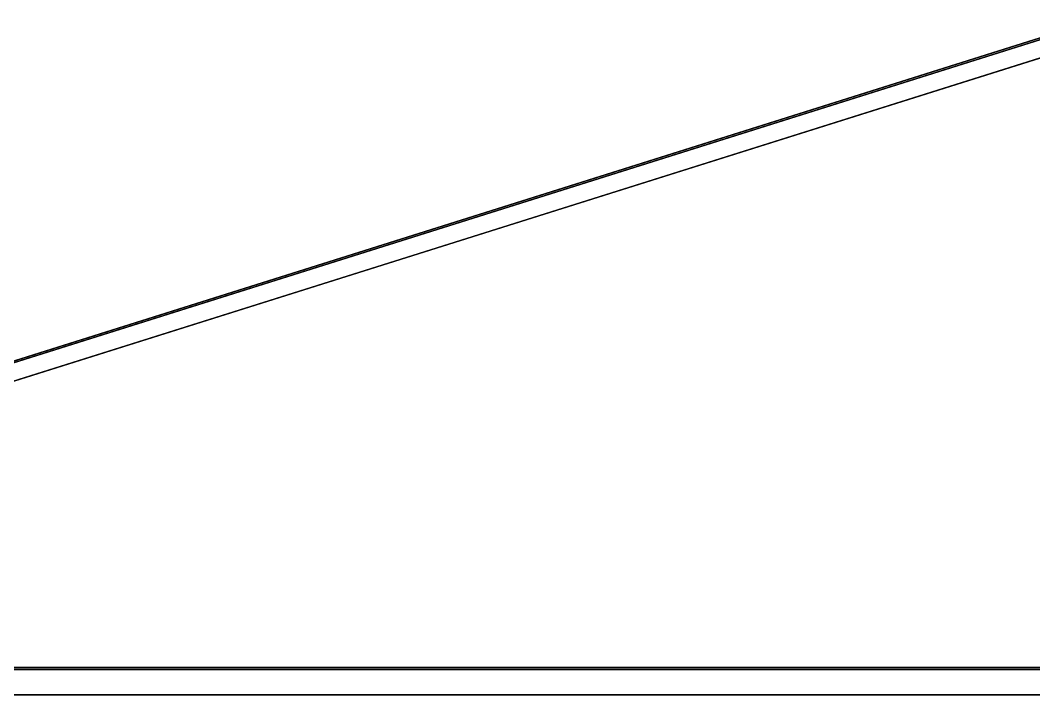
# Model space of a CAD drawing. Extents: x -14.2 to 13.4, y -20.5 to 46.3.
# Drawn here: x -5.24 to -1.53, y 33.428 to 35.896 of the extents above; entities that cross this region are included whole.
import ezdxf

# ---------------------------------------------------------------- set-up
doc = ezdxf.new("R2010")
doc.units = 0

msp = doc.modelspace()

# ---------------------------------------------------------------- linework, layer by layer
at = {"layer": '1', "color": 5}
for points in [[(-1.3083, 35.8931, 1.0196), (-8.8583, 33.5181, 0.0196), (-8.8499, 33.5207, -0.0499), (-1.2999, 35.8957, 0.9501)], [(-1.2999, 35.8957, -0.9501), (-8.8499, 33.5207, 0.0499), (-8.8583, 33.5181, -0.0196), (-1.3083, 35.8931, -1.0196)], [(-1.2873, 35.8263, 1.0196), (-8.8373, 33.4513, 0.0196), (-8.8583, 33.5181, 0.0196), (-1.3083, 35.8931, 1.0196)], [(-1.3083, 35.8931, -1.0196), (-8.8583, 33.5181, -0.0196), (-8.8373, 33.4513, -0.0196), (-1.2873, 35.8263, -1.0196)], [(-1.2981, 35.89, 0.9501), (-8.8481, 33.515, -0.0499), (-8.8558, 33.5126, 0.0136), (-1.3058, 35.8876, 1.0136)], [(-1.3058, 35.8876, -1.0136), (-8.8558, 33.5126, -0.0136), (-8.8481, 33.515, 0.0499), (-1.2981, 35.89, -0.9501)], [(-1.3058, 35.8876, 1.0136), (-8.8558, 33.5126, 0.0136), (-8.8366, 33.4515, 0.0136), (-1.2866, 35.8265, 1.0136)], [(-1.2866, 35.8265, -1.0136), (-8.8366, 33.4515, -0.0136), (-8.8558, 33.5126, -0.0136), (-1.3058, 35.8876, -1.0136)], [(-1.2999, 35.8957, 0.9501), (-8.8499, 33.5207, -0.0499), (-8.8481, 33.515, -0.0499), (-1.2981, 35.89, 0.9501)], [(-1.2981, 35.89, -0.9501), (-8.8481, 33.515, 0.0499), (-8.8499, 33.5207, 0.0499), (-1.2999, 35.8957, -0.9501)], [(-1.2866, 35.8265, 1.0136), (-8.8366, 33.4515, 0.0136), (-8.8373, 33.4513, 0.0196), (-1.2873, 35.8263, 1.0196)], [(-1.2873, 35.8263, -1.0196), (-8.8373, 33.4513, -0.0196), (-8.8366, 33.4515, -0.0136), (-1.2866, 35.8265, -1.0136)]]:
    msp.add_3dface(points, dxfattribs=at)
at = {"layer": '1', "color": 3}
for points in [[(-1.3037, 33.428, 1.0277), (-8.8537, 33.428, 0.0277), (-8.8537, 33.528, 0.0277), (-1.3037, 33.528, 1.0277)], [(-1.3037, 33.528, 1.0277), (-8.8537, 33.528, 0.0277), (-8.8405, 33.528, -0.0714), (-1.2905, 33.528, 0.9286)], [(-1.2905, 33.528, -0.9286), (-8.8405, 33.528, 0.0714), (-8.8537, 33.528, -0.0277), (-1.3037, 33.528, -1.0277)], [(-1.3037, 33.528, -1.0277), (-8.8537, 33.528, -0.0277), (-8.8537, 33.428, -0.0277), (-1.3037, 33.428, -1.0277)], [(-1.3026, 33.52, 1.0198), (-8.8526, 33.52, 0.0198), (-8.8526, 33.428, 0.0198), (-1.3026, 33.428, 1.0198)], [(-1.2905, 33.52, 0.9286), (-8.8405, 33.52, -0.0714), (-8.8526, 33.52, 0.0198), (-1.3026, 33.52, 1.0198)], [(-1.3026, 33.52, -1.0198), (-8.8526, 33.52, -0.0198), (-8.8405, 33.52, 0.0714), (-1.2905, 33.52, -0.9286)], [(-1.3026, 33.428, -1.0198), (-8.8526, 33.428, -0.0198), (-8.8526, 33.52, -0.0198), (-1.3026, 33.52, -1.0198)], [(-1.2905, 33.528, 0.9286), (-8.8405, 33.528, -0.0714), (-8.8405, 33.52, -0.0714), (-1.2905, 33.52, 0.9286)], [(-1.2905, 33.52, -0.9286), (-8.8405, 33.52, 0.0714), (-8.8405, 33.528, 0.0714), (-1.2905, 33.528, -0.9286)], [(-1.3026, 33.428, 1.0198), (-8.8526, 33.428, 0.0198), (-8.8537, 33.428, 0.0277), (-1.3037, 33.428, 1.0277)], [(-1.3037, 33.428, -1.0277), (-8.8537, 33.428, -0.0277), (-8.8526, 33.428, -0.0198), (-1.3026, 33.428, -1.0198)]]:
    msp.add_3dface(points, dxfattribs=at)

doc.saveas('drawing.dxf')
